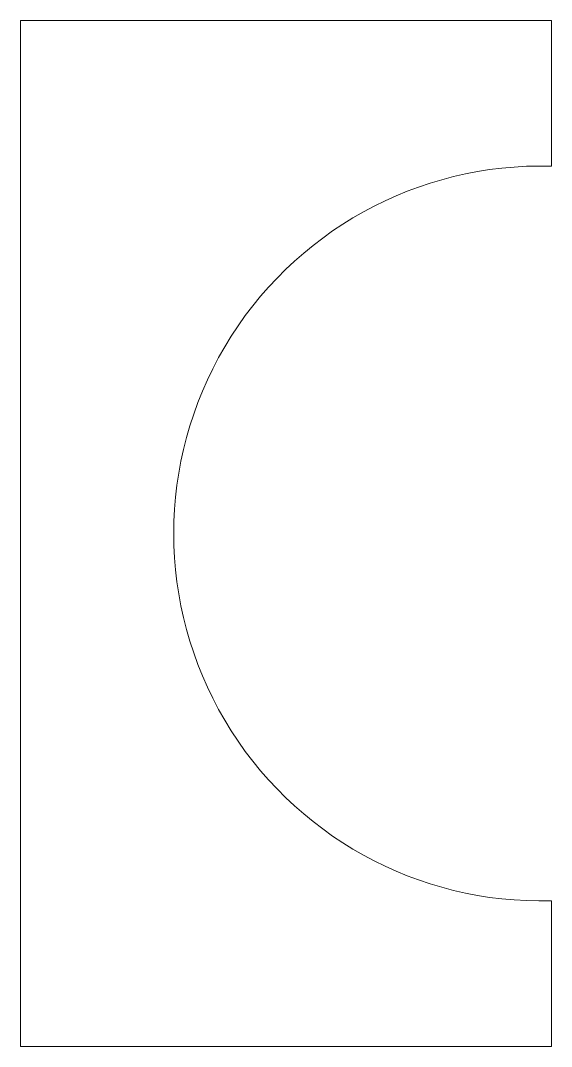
# Model space of a CAD drawing. Header units: millimetres. Extents: x 5.7 to 56.8, y 3.3 to 102.
import ezdxf

# ---------------------------------------------------------------- set-up
doc = ezdxf.new("R2010")
doc.units = ezdxf.units.MM

msp = doc.modelspace()

# ---------------------------------------------------------------- linework, layer by layer
at = {"color": 7, "linetype": 'Continuous', "lineweight": 15}
for p, q in [((5.725, 3.286), (5.725, 101.986)), ((5.725, 101.986), (56.823, 101.986)), ((56.823, 101.986), (56.823, 87.972)), ((56.823, 17.3), (56.823, 3.286)), ((56.823, 3.286), (5.725, 3.286))]:
    msp.add_line(p, q, dxfattribs=at)
msp.add_arc((55.823, 52.636), 35.35, 88.37897, 271.62103, dxfattribs=at)

doc.saveas('drawing.dxf')
